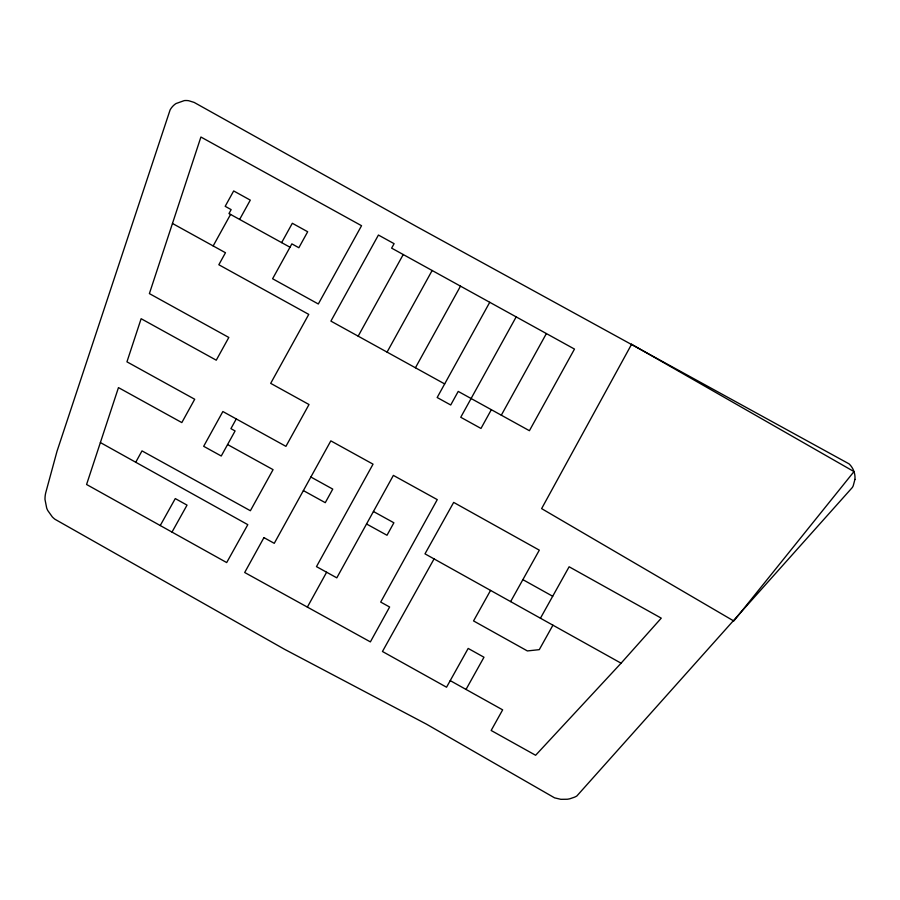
<?xml version="1.0" encoding="UTF-8"?>
<svg xmlns="http://www.w3.org/2000/svg" width="900" height="900" viewBox="0 0 900 900"><rect width="100%" height="100%" fill="white"/><g stroke="black" fill="none" stroke-linecap="round" stroke-linejoin="round"><path stroke-width="1.35" d="M854.933 479.407L853.234 485.764A16.718 16.718 0 0 1 852.322 487.507L576.832 796.005A24.683 24.683 0 0 1 574.358 797.242L570.004 798.727A28.181 28.181 0 0 1 567.293 799.245L560.858 799.324L554.58 797.85L426.409 724.129L284.524 649.283L54.934 519.244A26.168 26.168 0 0 1 52.312 516.904L47.756 510.514A26.291 26.291 0 0 1 46.699 508.106L45.011 499.556A25.785 25.785 0 0 1 45.079 496.935L45.157 496.058A25.436 25.436 0 0 1 45.776 492.604L57.015 451.282L170.066 110.014A18.765 18.765 0 0 1 171.81 107.381A19.069 19.069 0 0 1 173.52 105.514A15.975 15.975 0 0 1 174.476 104.681A15.784 15.784 0 0 1 175.995 103.556L184.275 100.609A22.68 22.68 0 0 1 186.176 100.519L186.795 100.541A16.875 16.875 0 0 1 188.696 100.721L194.107 102.397L416.183 226.339L849.049 463.86A20.835 20.835 0 0 1 850.41 465.3A17.449 17.449 0 0 1 851.231 466.335A20.554 20.554 0 0 1 851.985 467.426L852.66 468.562A18.405 18.405 0 0 1 853.515 470.351L854.528 473.501A17.955 17.955 0 0 1 854.865 475.447L854.977 476.764A18.574 18.574 0 0 1 854.933 479.407M213.165 245.936L230.569 214.425M239.636 219.431L250.29 200.126L233.674 190.946L225.18 206.314L231.143 209.61L228.971 213.547L290.002 247.23M135.731 462.251L141.998 450.889L250.38 510.728L273.06 469.654L227.576 444.544M281.644 242.618L292.32 223.279L307.676 231.75L298.856 247.736L291.859 243.866L272.599 278.752L318.319 303.986L361.541 225.709L200.914 137.025L149.389 293.603L228.814 337.455L216.259 360.191L141.131 318.713L126.945 361.834L194.704 399.251L181.822 422.584L118.462 387.608L86.58 484.493L226.688 562.567L247.804 524.666L100.373 442.553M236.273 418.939L230.917 428.636L235.091 430.942L221.254 456.007L203.67 446.299L222.862 411.536L285.93 446.355L309.015 404.527L270.686 383.355L308.756 314.392L218.835 264.746L225.472 252.731L172.474 223.47M358.166 336.161L403.234 254.531M387.067 352.125L432.146 270.484M415.429 367.774L460.496 286.144M307.361 607.106L326.621 572.231M489.746 302.287L437.164 397.519L450.72 405L458.224 391.41L529.414 430.706L574.481 349.076L391.635 248.13L394.099 243.675L378.428 235.035L330.907 321.109L444.679 383.929M516.173 316.879L460.744 417.274L480.983 428.445L491.332 409.691M501.311 415.192L546.39 333.562M160.245 525.544L175.275 498.577L187.031 505.125L172.001 532.091M434.059 558.911L382.455 651.488L446.546 687.217L468.18 648.428L483.975 657.236L466.02 689.434M490.556 590.411L473.546 620.921L527.377 650.936L539.28 649.654L552.926 625.185M510.626 601.605L539.314 550.159L453.668 502.402L424.991 553.849L621.079 663.188L661.264 618.154L569.126 566.775L540.439 618.232M621.079 663.188L535.624 755.269L491.152 730.474L502.65 709.852L450.225 680.625M310.871 477.022L332.752 489.105L325.271 502.673L303.379 490.59M373.433 511.493L393.885 522.788L387 535.264L366.548 523.98M522.877 579.645L552.69 596.261M631.586 344.272L541.62 508.624L733.815 621L853.988 471.589L631.586 344.272M263.936 537.626L244.688 572.501L370.373 641.891L389.621 607.016L380.7 602.077L437.265 499.624L393.368 475.391L336.803 577.845L316.474 566.629L373.039 464.164L330.829 440.865L274.264 543.33L263.936 537.626"/></g></svg>
